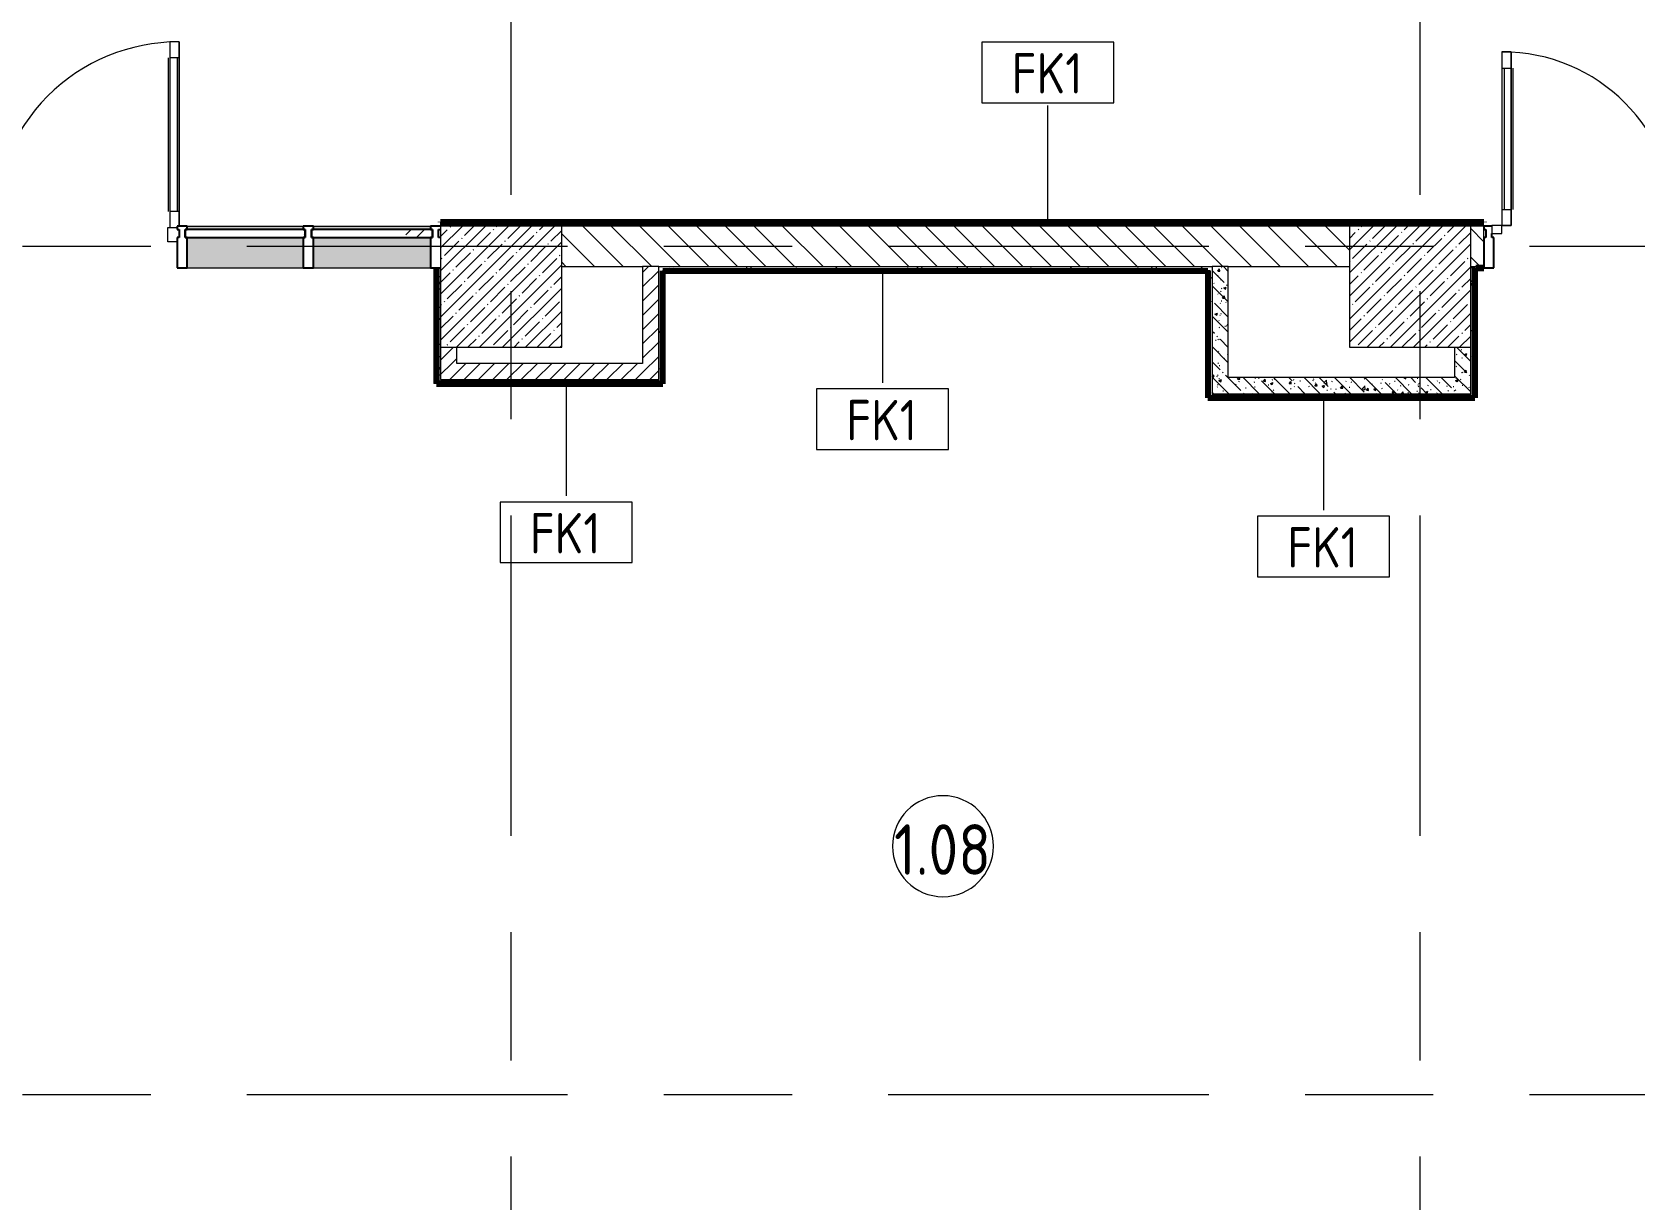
# Model space of a CAD drawing. Header units: millimetres. Extents: x -4060 to 187734, y -8553 to 29000.
# Drawn here: x 5637 to 13573, y 3077 to 8861 of the extents above; entities that cross this region are included whole.
import ezdxf

# ---------------------------------------------------------------- set-up
doc = ezdxf.new("R2010")
doc.units = ezdxf.units.MM
doc.linetypes.add('Осевая', pattern=[3175, 635, -476.25, 1587.5, -476.25])
for name, color, linetype, lineweight in [('A-AREA-IDEN', 7, 'Continuous', 9), ('A-DETL-GENF', 7, 'Continuous', 9), ('A-DOOR', 7, 'Continuous', 9), ('A-DOOR-1', 7, 'Continuous', 13), ('A-GLAZ-CURT', 7, 'Continuous', 9), ('A-GLAZ-CURT-1', 7, 'Continuous', 25), ('A-GLAZ-CWMG', 7, 'Continuous', 9), ('A-GLAZ-CWMG-1', 7, 'Continuous', 25), ('A-WALL', 7, 'Continuous', 9), ('A-WALL-IDEN', 7, 'Continuous', 9), ('I-WALL', 7, 'Continuous', 9), ('S-COLS', 7, 'Continuous', 9), ('Оси-2', 7, 'Осевая', 9)]:
    doc.layers.add(name, color=color, linetype=linetype, lineweight=lineweight)
for name, color, linetype, lineweight, true_color in [('A-WALL-3', 7, 'Continuous', 9, 0xff80c0), ('I-WALL-4', 7, 'Continuous', 9, 0xc0c0c0), ('I-WALL-7', 7, 'Continuous', 80, 0xff80c0)]:
    doc.layers.add(name, color=color, linetype=linetype, lineweight=lineweight, true_color=true_color)
doc.styles.add('GOST Common', font='GOST_Common.ttf', dxfattribs={"width": 0.9, "height": 200})
doc.styles.add('GOST Common_1', font='GOST_Common.ttf', dxfattribs={"width": 0.9, "height": 250})
pattern_1 = [(45, (0, 0), (-35.35534, 35.35534), [])]
pattern_2 = [(135, (0, 0), (-70.7107, -70.7107), [])]
pattern_3 = [(135, (0, 0), (-75.43415, -75.43415), [106.68, -17.78, 3.556, -17.78]), (135, (0, 75.39), (-75.43415, -75.43415), []), (50, (0, 0), (127.5292, -11.1576), [13.335, -146.685]), (355, (0, 0), (-24.6697, 133.74), [10.668, -117.348]), (100.451, (10.63, -0.93), (102.8597, 122.5818), [11.333, -124.663]), (46.184, (0, 35.56), (189.7552, -29.4304), [20.002, -220.027]), (96.636, (15.81, 33.1), (166.1822, 173.1996), [17, -186.995]), (351.184, (0, 35.56), (166.184, 173.1976), [16.002, -176.022]), (21, (17.78, 26.67), (106.1303, -71.586), [13.335, -146.685]), (326, (17.78, 26.67), (43.2619, 128.9318), [10.668, -117.348]), (71.451, (26.62, 20.7), (149.392, 57.3451), [11.333, -124.663]), (37.5, (0, 0), (2.16223, 59.18836), [3.353, -112.573, 3.353, -115.773, -117.793]), (37.5, (0, 0), (2.16223, 59.18836), [-235.052, 3.353, -114.44]), (7.5, (0, 0), (46.77386, 70.12615), [3.353, -64.567, 3.353, -109.906, -44.894]), (7.5, (0, 0), (46.77386, 70.12615), [-181.178, 3.353, -41.542]), (327.5, (-39.65, 0), (94.91367, -4.0101), [3.353, -41.097, 3.353, -135.331, -184.023]), (327.5, (-39.65, 0), (94.91367, -4.0101), [-183.134, 3.353, -180.67]), (317.5, (-57.43, 0), (103.69057, 17.7988), [3.353, -54.432, 3.353, -88.748, -130.683]), (317.5, (-57.43, 0), (103.69057, 17.7988), [-149.885, 3.353, -127.33])]
pattern_4 = [(0, (0, 0), (121.92, 30.48), [10.058, -81.382, 10.058, -81.382, -487.68]), (0, (0, 0), (121.92, 30.48), [-182.88, 10.058, -172.822, 10.058, -81.382, -213.36]), (0, (0, 0), (121.92, 30.48), [-457.2, 10.058, -50.902, 10.058, -142.342]), (120, (45.72, 15.24), (-87.356454, 90.34582), [10.058, -81.382, 10.058, -81.382, -487.68]), (120, (45.72, 15.24), (-87.356454, 90.34582), [-182.88, 10.058, -172.822, 10.058, -81.382, -213.36]), (120, (45.72, 15.24), (-87.356454, 90.34582), [-457.2, 10.058, -50.902, 10.058, -142.342]), (240, (60.96, 76.2), (-34.563546, -120.82582), [10.058, -81.382, 10.058, -81.382, -487.68]), (240, (60.96, 76.2), (-34.563546, -120.82582), [-182.88, 10.058, -172.822, 10.058, -81.382, -213.36]), (240, (60.96, 76.2), (-34.563546, -120.82582), [-457.2, 10.058, -50.902, 10.058, -142.342])]

# ---------------------------------------------------------------- blocks, each defined once
blk = doc.blocks.new('BSC_Колонна _Прямоугольная - 600х600-V60-План отделки стен 1 этажа в осях 1-12')
at = {"layer": 'S-COLS'}
h = blk.add_hatch(dxfattribs=at)
h.set_pattern_fill('FP_80', color=256, style=0, pattern_type=2)
h.set_pattern_definition([(45, (-7960, -7600), (-57.0246, 57.0246), []), (45, (-7902.975, -7600), (-57.0246, 57.0246), [100.806, -20.161, 3.353, -16.808])])
h.paths.add_polyline_path([(-300, -300), (300, -300), (300, 300), (-300, 300)])
for p, q in [((300, 300), (-300, 300)), ((-300, 300), (-300, -300)), ((300, -300), (300, 300)), ((-300, -300), (300, -300))]:
    blk.add_line(p, q, dxfattribs=at)
blk = doc.blocks.new('BSC_Колонна _Прямоугольная - 600х600-20441433-План отделки стен 1 этажа в осях 1-12')
at = {"layer": 'S-COLS'}
h = blk.add_hatch(dxfattribs=at)
h.set_pattern_fill('FP_89', color=256, style=0, pattern_type=2)
h.set_pattern_definition([(45, (-12460, -7600), (-57.02463, 57.02463), []), (45, (-12402.975, -7600), (-57.02463, 57.02463), [100.806, -20.161, 3.353, -16.808])])
h.paths.add_polyline_path([(-200, -300), (300, -300), (300, 300), (-300, 300), (-300, -300)])
for p, q in [((300, 300), (-300, 300)), ((-300, 300), (-300, -300)), ((300, -300), (300, 300)), ((-300, -300), (300, -300))]:
    blk.add_line(p, q, dxfattribs=at)
blk = doc.blocks.new('Системная панель - Стекло - 40мм-31924845-План отделки стен 1 этажа в осях 1-12')
at = {"layer": 'A-GLAZ-CURT'}
h = blk.add_hatch(dxfattribs=at)
h.set_pattern_fill('FP_103', color=256, style=0, pattern_type=2)
h.set_pattern_definition([(225, (7420, 7783), (282.843, -282.843), [200, -600]), (225, (7620, 7883), (282.843, -282.843), [600, -200]), (225, (7220, 7983), (282.843, -282.843), [200, -600])])
h.paths.add_polyline_path([(-290, 40), (-300, 40), (-300, 0), (300, 0), (300, 40), (290, 40)])
at = {"layer": 'A-GLAZ-CURT-1'}
for p, q in [((300, 40), (-300, 40)), ((-300, 40), (-300, 0)), ((-300, 0), (300, 0)), ((300, 0), (300, 40))]:
    blk.add_line(p, q, dxfattribs=at)
blk = doc.blocks.new('Прямоугольный импост - Импост структурный с накладкой - 190мм-31923628-План отделки стен 1 этажа в осях 1-12')
at = {"layer": 'A-GLAZ-CWMG'}
for points in [[(7610, 7883), (7610, 7900), (7030, 7900), (7030, 7883)], [(7610, 7693), (7610, 7843), (7030, 7843), (7030, 7693)]]:
    blk.add_hatch(color=256, dxfattribs=at).paths.add_polyline_path(points)
for p, q in [((7030, 7900), (7610, 7900)), ((7030, 7693), (7610, 7693))]:
    blk.add_line(p, q, dxfattribs=at)
blk = doc.blocks.new('Прямоугольный импост - Импост структурный с накладкой - 190мм-31924841-План отделки стен 1 этажа в осях 1-12')
at = {"layer": 'A-GLAZ-CWMG-1'}
for p, q in [((-25, 0), (-25, 17)), ((-25, 17), (25, 17)), ((-15, 0), (-25, 0)), ((-15, -40), (-15, 0)), ((25, 0), (15, 0)), ((15, 0), (15, -40)), ((25, 17), (25, 0)), ((-25, -190), (-25, -40)), ((-25, -40), (-15, -40)), ((15, -40), (25, -40)), ((25, -40), (25, -190)), ((25, -190), (-25, -190))]:
    blk.add_line(p, q, dxfattribs=at)
blk = doc.blocks.new('Прямоугольный импост - Импост структурный с накладкой - 190мм-32633541-План отделки стен 1 этажа в осях 1-12')
at = {"layer": 'A-GLAZ-CWMG-1'}
for p, q in [((0, 17), (-50, 17)), ((-50, 17), (-50, 0)), ((-50, 0), (-40, 0)), ((-40, 0), (-40, -40)), ((-10, -40), (-10, 0)), ((-10, 0), (0, 0)), ((-40, -40), (-50, -40)), ((-50, -40), (-50, -190)), ((0, -40), (-10, -40)), ((-50, -190), (0, -190))]:
    blk.add_line(p, q, dxfattribs=at)
blk = doc.blocks.new('Системная панель - Стекло - 40мм-31924851-План отделки стен 1 этажа в осях 1-12')
at = {"layer": 'A-GLAZ-CURT'}
h = blk.add_hatch(dxfattribs=at)
h.set_pattern_fill('FP_104', color=256, style=0, pattern_type=2)
h.set_pattern_definition([(225, (6792.5, 7783), (282.843, -282.843), [200, -600]), (225, (6992.5, 7883), (282.843, -282.843), [600, -200]), (225, (6592.5, 7983), (282.843, -282.843), [200, -600])])
h.paths.add_polyline_path([(-297.5, 40), (-297.5, 0), (297.5, 0), (297.5, 40), (-287.5, 40)])
at = {"layer": 'A-GLAZ-CURT-1'}
for p, q in [((297.5, 40), (-297.5, 40)), ((-297.5, 40), (-297.5, 0)), ((-297.5, 0), (297.5, 0)), ((297.5, 0), (297.5, 40))]:
    blk.add_line(p, q, dxfattribs=at)
blk = doc.blocks.new('Дверь_Витражная_остекление_ - ДВН_CОШ в витраже В-6-31924853-План отделки стен 1 этажа в осях 1-12')
at = {"layer": 'A-DETL-GENF'}
for p, q in [((-900, 60), (-855, 60)), ((-855, 60), (-855, -10)), ((900, 60), (855, 60)), ((855, 60), (855, -10)), ((-910, -930), (-910, -17)), ((-910, -17), (-910, -930)), ((-865, -10), (-900, -10)), ((-865, -10), (-900, -10)), ((-855, -10), (-900, -10)), ((-865, -930), (-865, -10)), ((-865, -930), (-865, -10)), ((855, -10), (900, -10)), ((865, -10), (900, -10)), ((865, -910), (865, -10)), ((865, -10), (865, -910)), ((900, -10), (865, -10)), ((910, -910), (910, -17)), ((910, -910), (910, -17)), ((-910, -90), (-865, -90)), ((-900, -850), (-900, -90)), ((-856, -850), (-856, -90)), ((856, -830), (856, -90)), ((910, -90), (865, -90)), ((900, -830), (900, -90)), ((-910, -850), (-865, -850)), ((910, -830), (865, -830)), ((-910, -930), (-865, -930)), ((-910, -930), (-865, -930)), ((910, -910), (865, -910)), ((865, -910), (910, -910))]:
    blk.add_line(p, q, dxfattribs=at)
at = {"layer": 'A-DOOR'}
for p, q in [((-910, -930), (-910, -17)), ((910, -910), (910, -17))]:
    blk.add_line(p, q, dxfattribs=at)
for centre, radius, start, end in [((-910, -10), 920, 270, 0), ((910, -10), 900, 180, 270)]:
    blk.add_arc(centre, radius, start, end, dxfattribs=at)
blk = doc.blocks.new('Прямоугольный импост - Импост структурный с накладкой - 190мм-31923825-План отделки стен 1 этажа в осях 1-12')
at = {"layer": 'A-GLAZ-CWMG'}
for points in [[(6405, 7883), (6980, 7883), (6980, 7900), (6405, 7900)], [(6405, 7693), (6980, 7693), (6980, 7843), (6405, 7843)]]:
    blk.add_hatch(color=256, dxfattribs=at).paths.add_polyline_path(points)
for p, q in [((6405, 7900), (6980, 7900)), ((6405, 7693), (6980, 7693))]:
    blk.add_line(p, q, dxfattribs=at)
blk = doc.blocks.new('Прямоугольный импост - Импост структурный с накладкой - 190мм-31924844-План отделки стен 1 этажа в осях 1-12')
at = {"layer": 'A-GLAZ-CWMG-1'}
for p, q in [((-25, 0), (-25, 17)), ((-25, 17), (25, 17)), ((-15, 0), (-25, 0)), ((-15, -40), (-15, 0)), ((25, 0), (15, 0)), ((15, 0), (15, -40)), ((25, 17), (25, 0)), ((-25, -190), (-25, -40)), ((-25, -40), (-15, -40)), ((15, -40), (25, -40)), ((25, -40), (25, -190)), ((25, -190), (-25, -190))]:
    blk.add_line(p, q, dxfattribs=at)
blk = doc.blocks.new('Дверь_Витражная_остекление_ - ВВ-6 остекление-32633143-План отделки стен 1 этажа в осях 1-12')
at = {"layer": 'A-DETL-GENF'}
for p, q in [((-630, 880), (-585, 880)), ((-630, 880), (-630, 20)), ((-585, 880), (-630, 880)), ((-630, 880), (-630, 20)), ((-585, 880), (-585, 20)), ((-585, 20), (-585, 880)), ((-630, 800), (-585, 800)), ((-620, 800), (-620, 100)), ((-576, 800), (-576, 100)), ((680, 420), (635, 420)), ((635, 420), (635, 20)), ((680, 420), (635, 420)), ((635, 420), (635, 20)), ((680, 420), (680, 20)), ((680, 20), (680, 420)), ((626, 340), (626, 100)), ((680, 340), (635, 340)), ((670, 340), (670, 100)), ((-630, 100), (-585, 100)), ((680, 100), (635, 100)), ((-585, 20), (-630, 20)), ((-630, 20), (-585, 20))]:
    blk.add_line(p, q, dxfattribs=at)
at = {"layer": 'A-DOOR'}
for p, q in [((-630, 880), (-630, 20)), ((630, 420), (630, 20))]:
    blk.add_line(p, q, dxfattribs=at)
for centre, radius, start, end in [((-630, 20), 860, 360, 90), ((630, 20), 400, 90, 180)]:
    blk.add_arc(centre, radius, start, end, dxfattribs=at)
at = {"layer": 'A-DOOR-1'}
for p, q in [((-630, 20), (-680, 20)), ((-680, 20), (-680, -20)), ((-630, -20), (-630, 20)), ((680, 20), (630, 20)), ((630, 20), (630, -20)), ((680, -20), (680, 20)), ((-680, -20), (-630, -20)), ((630, -20), (680, -20))]:
    blk.add_line(p, q, dxfattribs=at)
blk = doc.blocks.new('Прямоугольный импост - Импост структурный с накладкой - 190мм-33226183-План отделки стен 1 этажа в осях 1-12')
at = {"layer": 'A-GLAZ-CWMG-1'}
for p, q in [((0, 190), (-50, 190)), ((-50, 190), (-50, 40)), ((0, 40), (0, 190)), ((-50, 40), (-40, 40)), ((-40, 40), (-40, 20)), ((-10, 0), (-10, 40)), ((-10, 40), (0, 40)), ((0, 0), (-10, 0)), ((0, -17), (0, 0)), ((-40, -17), (0, -17))]:
    blk.add_line(p, q, dxfattribs=at)
blk = doc.blocks.new('М_стена_0001 - Типоразмер_без рамки-25382661-План отделки стен 1 этажа в осях 1-12')
at = {"layer": 'A-WALL-IDEN'}
for p, q in [((3.258, 1.523), (-3.273, 1.523)), ((-3.273, 1.523), (-3.273, -1.477)), ((3.258, -1.477), (3.258, 1.523)), ((-3.273, -1.477), (3.258, -1.477))]:
    blk.add_line(p, q, dxfattribs=at)
blk = doc.blocks.new('Марка_Помещения - Номер-25198446-План отделки стен 1 этажа в осях 1-12')
at = {"layer": 'A-AREA-IDEN'}
for start, end in [(360, 180), (180, 360)]:
    blk.add_arc((0, 0), 2.5, start, end, dxfattribs=at)

msp = doc.modelspace()

# ---------------------------------------------------------------- hatches: boundary and pattern name
at = {"layer": 'I-WALL'}
h = msp.add_hatch(dxfattribs=at)
h.set_pattern_fill('FP_106', color=256, style=0, pattern_type=2)
h.set_pattern_definition(pattern_4)
h.paths.add_polyline_path([(12760, 7900), (12760, 7920), (7660, 7920), (7660, 7900), (12260, 7900)])
h = msp.add_hatch(dxfattribs=at)
h.set_pattern_fill('FP_20', color=256, style=0, pattern_type=2)
h.set_pattern_definition(pattern_2)
h.paths.add_polyline_path([(8260, 7700), (12160, 7700), (12160, 7900), (8260, 7900)])
h = msp.add_hatch(dxfattribs=at)
h.set_pattern_fill('FP_20', color=256, style=0, pattern_type=2)
h.set_pattern_definition(pattern_2)
h.paths.add_polyline_path([(16210, 7700), (16660, 7700), (16660, 7900), (15830, 7900), (15830, 7700), (16130, 7700)])
h.paths.add_polyline_path([(12760, 7700), (12825, 7700), (12825, 7900), (12760, 7900)])
h.paths.add_polyline_path([(14265, 7700), (14730, 7700), (14730, 7900), (14265, 7900)])
h = msp.add_hatch(dxfattribs=at)
h.set_pattern_fill('FP_21', color=256, style=0, pattern_type=2)
h.set_pattern_definition(pattern_1)
h.paths.add_polyline_path([(8740, 7140), (8740, 7700), (8660, 7700), (8660, 7140)])
h = msp.add_hatch(dxfattribs=at)
h.set_pattern_fill('FP_106', color=256, style=0, pattern_type=2)
h.set_pattern_definition(pattern_4)
h.paths.add_polyline_path([(11459, 7680), (11480, 7680), (11480, 7700), (8740, 7700), (8740, 7680), (11402, 7680)])
h = msp.add_hatch(dxfattribs=at)
h.set_pattern_fill('FP_45', color=256, style=0, pattern_type=2)
h.set_pattern_definition(pattern_3)
h.paths.add_polyline_path([(11480, 7150), (11560, 7150), (11560, 7700), (11480, 7700), (11480, 7680)])
h = msp.add_hatch(dxfattribs=at)
h.set_pattern_fill('FP_106', color=256, style=0, pattern_type=2)
h.set_pattern_definition(pattern_4)
h.paths.add_polyline_path([(7660, 7140), (7660, 7693), (7640, 7693), (7640, 7140)])
h = msp.add_hatch(dxfattribs=at)
h.set_pattern_fill('FP_106', color=256, style=0, pattern_type=2)
h.set_pattern_definition(pattern_4)
h.paths.add_polyline_path([(8760, 7120), (8760, 7680), (8740, 7679), (8740, 7120)])
h = msp.add_hatch(dxfattribs=at)
h.set_pattern_fill('FP_106', color=256, style=0, pattern_type=2)
h.set_pattern_definition(pattern_4)
h.paths.add_polyline_path([(11460, 7050), (11480, 7050), (11480, 7680), (11460, 7680), (11460, 7070)])
h = msp.add_hatch(dxfattribs=at)
h.set_pattern_fill('FP_106', color=256, style=0, pattern_type=2)
h.set_pattern_definition(pattern_4)
h.paths.add_polyline_path([(12780, 7070), (12780, 7693), (12760, 7693), (12760, 7070)])
h = msp.add_hatch(dxfattribs=at)
h.set_pattern_fill('FP_21', color=256, style=0, pattern_type=2)
h.set_pattern_definition(pattern_1)
h.paths.add_polyline_path([(7740, 7220), (7740, 7300), (7660, 7300), (7660, 7220)])
h = msp.add_hatch(dxfattribs=at)
h.set_pattern_fill('FP_45', color=256, style=0, pattern_type=2)
h.set_pattern_definition(pattern_3)
h.paths.add_polyline_path([(12760, 7070), (12760, 7300), (12680, 7300), (12680, 7070)])
h = msp.add_hatch(dxfattribs=at)
h.set_pattern_fill('FP_21', color=256, style=0, pattern_type=2)
h.set_pattern_definition(pattern_1)
h.paths.add_polyline_path([(8660, 7140), (8660, 7220), (7660, 7220), (7660, 7140), (8260, 7140)])
h = msp.add_hatch(dxfattribs=at)
h.set_pattern_fill('FP_45', color=256, style=0, pattern_type=2)
h.set_pattern_definition(pattern_3)
h.paths.add_polyline_path([(12260, 7070), (12680, 7070), (12680, 7150), (11480, 7150), (11480, 7070), (12160, 7070)])
h = msp.add_hatch(dxfattribs=at)
h.set_pattern_fill('FP_106', color=256, style=0, pattern_type=2)
h.set_pattern_definition(pattern_4)
h.paths.add_polyline_path([(8643.3, 7120), (8740, 7120), (8740, 7140), (7640, 7140), (7640, 7120), (8260, 7120)])
h = msp.add_hatch(dxfattribs=at)
h.set_pattern_fill('FP_106', color=256, style=0, pattern_type=2)
h.set_pattern_definition(pattern_4)
h.paths.add_polyline_path([(12260, 7050), (12780, 7050), (12780, 7070), (11480, 7070), (11480, 7050), (12160, 7050)])

# ---------------------------------------------------------------- linework, layer by layer
at = {"layer": 'A-WALL'}
for p, q in [((8740, 7700), (8660, 7700)), ((11560, 7700), (11480, 7700)), ((8760, 7679), (8760, 7680)), ((11459, 7680), (11460, 7680)), ((11460, 7680), (11460, 7050))]:
    msp.add_line(p, q, dxfattribs=at)
at = {"layer": 'A-WALL-3'}
for p, q in [((11459, 7680), (8760, 7680)), ((8760, 7679), (8760, 7120))]:
    msp.add_line(p, q, dxfattribs=at)
at = {"layer": 'A-WALL-IDEN'}
for p, q in [((10667, 7920.5), (10667, 8497.2)), ((9847.8, 7679.5), (9847.8, 7123.7)), ((8281.3, 7119.5), (8281.3, 6563.7)), ((12031.2, 7049.5), (12031.2, 6493.7))]:
    msp.add_line(p, q, dxfattribs=at)
at = {"layer": 'I-WALL-4'}
for p, q in [((7660, 7920), (7660, 7900)), ((12160, 7900), (8260, 7900)), ((12760, 7900), (12760, 7920)), ((12825, 7900), (12760, 7900)), ((12825, 7700), (12825, 7900)), ((8260, 7700), (8660, 7700)), ((8660, 7700), (8660, 7220)), ((8740, 7140), (8740, 7700)), ((8740, 7700), (11480, 7700)), ((11480, 7700), (11480, 7070)), ((11560, 7700), (12160, 7700)), ((11560, 7150), (11560, 7700)), ((12760, 7700), (12825, 7700)), ((7660, 7693), (7640, 7693)), ((7640, 7693), (7640, 7690)), ((12780, 7693), (12760, 7693)), ((12780, 7690), (12780, 7693)), ((7660, 7300), (7660, 7140)), ((7740, 7220), (7740, 7300)), ((12680, 7300), (12680, 7150)), ((12760, 7070), (12760, 7300)), ((8660, 7220), (7740, 7220)), ((12680, 7150), (11560, 7150)), ((7660, 7140), (8740, 7140)), ((11480, 7070), (12760, 7070))]:
    msp.add_line(p, q, dxfattribs=at)
at = {"layer": 'I-WALL-7'}
for p, q in [((7660, 7921), (12825, 7921)), ((7660, 7921), (7660, 7920)), ((7660, 7920), (12825, 7920)), ((12825, 7921), (12825, 7920)), ((7640, 7690), (7639, 7690)), ((7639, 7690), (7639, 7119)), ((7640, 7120), (7640, 7690)), ((8761, 7679), (11459, 7679)), ((8761, 7119), (8761, 7679)), ((11459, 7679), (11459, 7049)), ((12780, 7690), (12780, 7050)), ((12781, 7690), (12780, 7690)), ((12781, 7049), (12781, 7690)), ((12825, 7693), (12785, 7693)), ((12785, 7693), (12785, 7692)), ((12785, 7692), (12825, 7692)), ((12825, 7692), (12825, 7693)), ((7639, 7119), (8761, 7119)), ((8760, 7120), (7640, 7120)), ((11459, 7049), (12781, 7049)), ((12780, 7050), (11460, 7050))]:
    msp.add_line(p, q, dxfattribs=at)
at = {"layer": 'Оси-2'}
for p, q in [((8010, 593.7), (8010, 24898.1)), ((12510, 593.7), (12510, 24898.1)), ((-760.2, 7800), (35990, 7800)), ((-760.2, 3600), (35990, 3600))]:
    msp.add_line(p, q, dxfattribs=at)

# ---------------------------------------------------------------- block references
at = {"layer": 'A-AREA-IDEN', "xscale": 99.99999999999993, "yscale": 99.99999999999993, "zscale": 99.99999999999993}
msp.add_blockref('Марка_Помещения - Номер-25198446-План отделки стен 1 этажа в осях 1-12', (10147, 4829.3), dxfattribs=at)
at = {"layer": 'A-DOOR', "rotation": 180}
msp.add_blockref('Дверь_Витражная_остекление_ - ДВН_CОШ в витраже В-6-31924853-План отделки стен 1 этажа в осях 1-12', (5455, 7883), dxfattribs=at)
at = {"layer": 'A-DOOR'}
msp.add_blockref('Дверь_Витражная_остекление_ - ВВ-6 остекление-32633143-План отделки стен 1 этажа в осях 1-12', (13545, 7883), dxfattribs=at)
at = {"layer": 'A-GLAZ-CURT', "rotation": 180}
for name, p in [('Системная панель - Стекло - 40мм-31924851-План отделки стен 1 этажа в осях 1-12', (6692.5, 7883)), ('Системная панель - Стекло - 40мм-31924845-План отделки стен 1 этажа в осях 1-12', (7320, 7883))]:
    msp.add_blockref(name, p, dxfattribs=at)
at = {"layer": 'A-GLAZ-CWMG', "extrusion": (0, 0, -1)}
for name, p in [('Прямоугольный импост - Импост структурный с накладкой - 190мм-31924841-План отделки стен 1 этажа в осях 1-12', (-6380, 7883)), ('Прямоугольный импост - Импост структурный с накладкой - 190мм-31924844-План отделки стен 1 этажа в осях 1-12', (-7005, 7883))]:
    msp.add_blockref(name, p, dxfattribs=at)
at = {"layer": 'A-GLAZ-CWMG'}
for name, p in [('Прямоугольный импост - Импост структурный с накладкой - 190мм-31923825-План отделки стен 1 этажа в осях 1-12', (0, 0)), ('Прямоугольный импост - Импост структурный с накладкой - 190мм-31923628-План отделки стен 1 этажа в осях 1-12', (0, 0)), ('Прямоугольный импост - Импост структурный с накладкой - 190мм-32633541-План отделки стен 1 этажа в осях 1-12', (7660, 7883))]:
    msp.add_blockref(name, p, dxfattribs=at)
at = {"layer": 'A-GLAZ-CWMG', "rotation": 180}
msp.add_blockref('Прямоугольный импост - Импост структурный с накладкой - 190мм-33226183-План отделки стен 1 этажа в осях 1-12', (12825, 7883), dxfattribs=at)
at = {"layer": 'A-WALL-IDEN', "xscale": 99.99999999999993, "yscale": 99.99999999999993, "zscale": 99.99999999999993}
for p in [(10667.8, 8658.8), (9848.6, 6941.2), (8282, 6381.2), (12032, 6311.2)]:
    msp.add_blockref('М_стена_0001 - Типоразмер_без рамки-25382661-План отделки стен 1 этажа в осях 1-12', p, dxfattribs=at)
at = {"layer": 'S-COLS'}
for name, p in [('BSC_Колонна _Прямоугольная - 600х600-V60-План отделки стен 1 этажа в осях 1-12', (7960, 7600)), ('BSC_Колонна _Прямоугольная - 600х600-20441433-План отделки стен 1 этажа в осях 1-12', (12460, 7600))]:
    msp.add_blockref(name, p, dxfattribs=at)

# ---------------------------------------------------------------- texts
at = {"layer": 'A-AREA-IDEN', "insert": (9905.1, 4937.8), "char_height": 250, "width": 606.076, "attachment_point": 1, "style": 'GOST Common_1'}
msp.add_mtext('1.08', dxfattribs=at)
at = {"layer": 'A-WALL-IDEN', "char_height": 200, "width": 447.342, "attachment_point": 1, "style": 'GOST Common'}
for insert in [(10487.5, 8756.8), (9668.4, 7039.2), (8101.8, 6479.2), (11851.8, 6409.2)]:
    msp.add_mtext('FK1', dxfattribs=dict(at, insert=insert))

doc.saveas('drawing.dxf')
